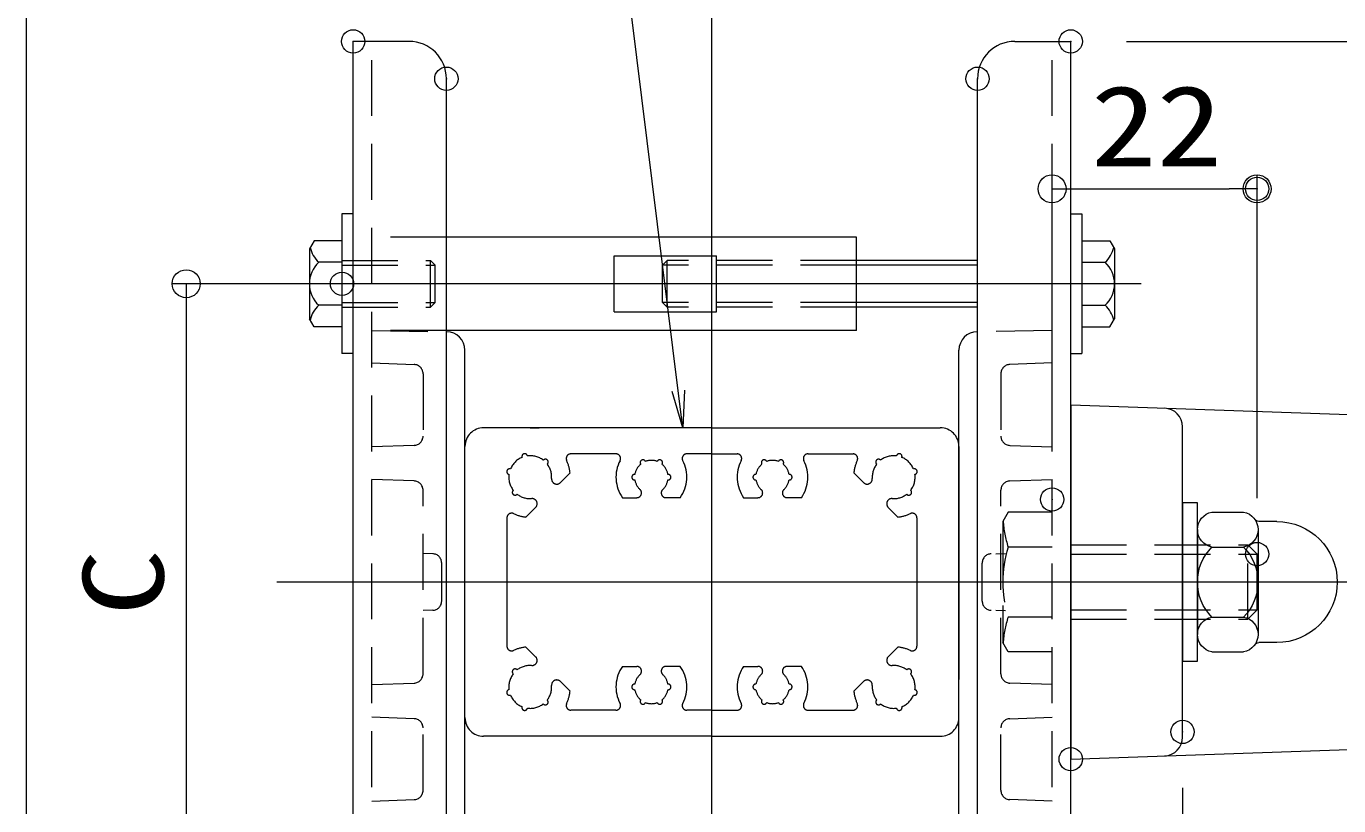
# Model space of a CAD drawing. Units: millimetres, scale not verified. Extents: x -800 to 819, y -554 to 554.
# Drawn here: x -800 to -659.2, y -194.8 to -111.2 of the extents above; entities that cross this region are included whole.
import ezdxf
from ezdxf.enums import TextEntityAlignment as Align

# ---------------------------------------------------------------- set-up
doc = ezdxf.new("R2010")
doc.units = ezdxf.units.MM
doc.header["$LTSCALE"] = 5
doc.header["$PDMODE"] = 32
doc.header["$PDSIZE"] = 2.5
doc.linetypes.add('DASHED1', pattern=[1.8, 1.2, -0.6])
doc.linetypes.add('DOUBLE_CHAIN1', pattern=[8.8, 5, -1, 0.6, -0.6, 0.6, -1])
for name, color, linetype, lineweight in [('0-0_zumenwaku', 6, 'Continuous', 9), ('0-2_sunpou', 1, 'Continuous', 9), ('0-3_0', 5, 'DASHED1', 9), ('0-6_06仕上投影', 4, 'Continuous', 9), ('0-7_center', 5, 'Continuous', 9), ('0-8_ﾚｲﾔ2', 3, 'Continuous', 9), ('0-9_レイヤー_1', 5, 'Continuous', 9), ('0-B_MAZ_M', 6, 'DOUBLE_CHAIN1', 9), ('0-D_DEFPOINTS', 7, 'Continuous', 9), ('0-E_YEL_SSD', 2, 'DOUBLE_CHAIN1', 9)]:
    doc.layers.add(name, color=color, linetype=linetype, lineweight=lineweight)
doc.styles.add('ＭＳ ゴシック', font='')
doc.styles.get('ＭＳ ゴシック').set_extended_font_data('MS Gothic')

# ---------------------------------------------------------------- blocks, each defined once
blk = doc.blocks.new('KﾐM8側')
at = {"layer": '0-3_0', "color": 7, "linetype": 'Continuous'}
blk.add_lwpolyline([(0, 42.5), (-8, 42.5), (-8, -42.5), (0, -42.5)], close=True, dxfattribs=at)
blk = doc.blocks.new('K袋ﾅｯﾄM8')
at = {"layer": '0-3_0', "color": 7, "linetype": 'Continuous'}
for p, q in [((-7.79, 37.5), (-24.71, 37.5)), ((-42.5, 32.5), (-32.85, 32.5)), ((-32.5, 28.15), (-32.5, -28.15)), ((0, 28.15), (0, -28.15)), ((-7.79, 18.76), (-24.71, 18.76)), ((-7.79, -18.76), (-24.71, -18.76)), ((-42.5, -32.5), (-32.85, -32.5)), ((-7.79, -37.5), (-24.71, -37.5))]:
    blk.add_line(p, q, dxfattribs=at)
for centre, radius, start, end in [((-22.97, 28.13), 9.53, 100.52945, 259.47055), ((-9.53, 28.13), 9.53, 280.52945, 79.47055), ((-42.5, 0), 32.5, 90, 270), ((-32.85, 35), 2.5, 270, 325.18129), ((-6, 0), 26.5, 134.92181, 225.07819), ((-26.5, 0), 26.5, 314.92181, 45.07819), ((-22.97, -28.13), 9.53, 100.52945, 259.47055), ((-9.53, -28.13), 9.53, 280.52945, 79.47055), ((-32.85, -35), 2.5, 34.81871, 90)]:
    blk.add_arc(centre, radius, start, end, dxfattribs=at)
blk = doc.blocks.new('_ORIGIN')
at = {"layer": '0-3_0', "color": 1, "linetype": 'Continuous'}
blk.add_line((0, 0), (-5, 0), dxfattribs=at)
blk.add_circle((0, 0), 2.5, dxfattribs=at)
blk = doc.blocks.new('MLeader44')
at = {"layer": '0-2_sunpou'}
blk.add_line((-743.513, -56.28), (-795.073, -56.28), dxfattribs=at)
at = {"layer": '0-2_sunpou', "color": 7}
blk.add_line((-729.547, -154.296), (-730.04, -150.327), dxfattribs=at)
at = {"layer": '0-2_sunpou'}
blk.add_lwpolyline([(-730.04, -150.327), (-741.713, -56.28), (-743.513, -56.28)], dxfattribs=at)
at = {"layer": '0-2_sunpou', "color": 7}
blk.add_lwpolyline([(-729.378, -150.245), (-729.547, -154.296), (-730.701, -150.409)], dxfattribs=at)
at = {"layer": '0-2_sunpou', "color": 2, "style": 'ＭＳ ゴシック', "width": 0.75}
blk.add_text('支柱（別途）', height=9.604, dxfattribs=at).set_placement((-795.073, -56.131), align=Align.BOTTOM_LEFT)

msp = doc.modelspace()

# ---------------------------------------------------------------- linework, layer by layer
at = {"layer": '0-0_zumenwaku'}
msp.add_lwpolyline([(-800, -554), (800, -554), (800, 554), (-800, 554)], close=True, dxfattribs=at)
at = {"layer": '0-2_sunpou'}
for p, q in [((-681.919, -112.846), (-559.044, -112.846)), ((-681.919, -112.846), (-574.895, -112.846)), ((-689.919, -155.985), (-689.919, -127.166)), ((-667.919, -161.846), (-667.919, -127.166)), ((-686.919, -128.666), (-670.919, -128.666)), ((-772.119, -138.846), (-784.337, -138.846)), ((-782.837, -141.846), (-782.837, -199.846)), ((-675.919, -192.927), (-675.919, -219.274))]:
    msp.add_line(p, q, dxfattribs=at)
at = {"layer": '0-3_0'}
for p, q in [((-762.919, -228.846), (-762.919, -112.846)), ((-689.919, -228.846), (-689.919, -112.846)), ((-754.919, -133.846), (-762.919, -133.846)), ((-766.119, -136.346), (-756.619, -136.346)), ((-710.919, -136.346), (-731.219, -136.346)), ((-766.119, -136.846), (-756.119, -136.846)), ((-756.119, -140.846), (-756.119, -136.846)), ((-731.719, -140.846), (-731.719, -136.846)), ((-710.919, -136.846), (-731.719, -136.846)), ((-766.119, -140.846), (-756.119, -140.846)), ((-766.119, -141.346), (-756.619, -141.346)), ((-756.119, -140.846), (-756.619, -141.346)), ((-710.919, -140.846), (-731.719, -140.846)), ((-731.719, -140.846), (-731.219, -141.346)), ((-710.919, -141.346), (-731.219, -141.346)), ((-762.919, -143.846), (-754.884, -143.987)), ((-754.919, -143.846), (-762.919, -143.846)), ((-689.919, -143.846), (-697.954, -143.987)), ((-762.919, -147.346), (-758.384, -147.505)), ((-689.919, -147.346), (-694.454, -147.505)), ((-757.419, -148.504), (-757.419, -155.189)), ((-695.419, -148.504), (-695.419, -155.189)), ((-758.384, -156.188), (-762.919, -156.346)), ((-694.454, -156.188), (-689.919, -156.346)), ((-758.384, -160.005), (-762.919, -159.846)), ((-694.454, -160.005), (-689.919, -159.846)), ((-757.419, -180.689), (-757.419, -161.004)), ((-695.419, -180.689), (-695.419, -161.004)), ((-695.219, -164.346), (-695.219, -177.346)), ((-689.919, -167.094), (-694.638, -167.094)), ((-687.919, -166.846), (-668.919, -166.846)), ((-668.919, -166.846), (-667.919, -167.846)), ((-668.919, -174.846), (-668.919, -166.846)), ((-756.384, -167.813), (-757.419, -167.776)), ((-755.419, -172.881), (-755.419, -168.812)), ((-697.419, -172.881), (-697.419, -168.812)), ((-695.954, -167.813), (-694.919, -167.776)), ((-687.919, -167.846), (-667.919, -167.846)), ((-756.384, -173.88), (-757.419, -173.916)), ((-695.954, -173.88), (-694.919, -173.916)), ((-689.919, -174.599), (-694.638, -174.599)), ((-687.919, -173.846), (-667.919, -173.846)), ((-687.919, -174.846), (-668.919, -174.846)), ((-694.638, -178.352), (-695.219, -177.346)), ((-689.919, -178.352), (-694.638, -178.352)), ((-762.919, -181.846), (-758.384, -181.688)), ((-689.919, -181.846), (-694.454, -181.688)), ((-758.384, -185.505), (-762.919, -185.346)), ((-694.454, -185.505), (-689.919, -185.346)), ((-757.419, -193.189), (-757.419, -186.504)), ((-695.419, -193.189), (-695.419, -186.504)), ((-762.919, -194.346), (-758.384, -194.188)), ((-689.919, -194.346), (-694.454, -194.188))]:
    msp.add_line(p, q, dxfattribs=at)
for points in [[(-756.619, -141.346), (-756.619, -136.346), (-756.119, -136.846)], [(-731.219, -141.346), (-731.219, -136.346), (-731.719, -136.846)], [(-689.919, -163.341), (-694.638, -163.341), (-695.219, -164.346)], [(-668.919, -174.846), (-667.919, -173.846), (-667.919, -167.846)]]:
    msp.add_lwpolyline(points, dxfattribs=at)
for centre, radius, start, end in [((-758.419, -148.504), 1, 0, 88), ((-694.419, -148.504), 1, 92, 180), ((-758.419, -155.189), 1, 272, 0), ((-694.419, -155.189), 1, 180, 268), ((-758.419, -161.004), 1, 0, 88), ((-694.419, -161.004), 1, 92, 180), ((-682.8, -163.341), 12.419, 184.35648, 197.58795), ((-682.8, -170.846), 12.419, 162.41205, 197.58795), ((-756.419, -168.812), 1, 0, 88), ((-696.419, -168.812), 1, 92, 180), ((-756.419, -172.881), 1, 272, 0), ((-696.419, -172.881), 1, 180, 268), ((-682.8, -178.352), 12.419, 162.41205, 175.64352), ((-758.419, -180.689), 1, 272, 0), ((-694.419, -180.689), 1, 180, 268), ((-758.419, -186.504), 1, 0, 88), ((-694.419, -186.504), 1, 92, 180), ((-758.419, -193.189), 1, 272, 0), ((-694.419, -193.189), 1, 180, 268)]:
    msp.add_arc(centre, radius, start, end, dxfattribs=at)
at = {"layer": '0-6_06仕上投影'}
for p, q in [((-764.919, -228.846), (-764.919, -112.846)), ((-758.919, -112.846), (-764.919, -112.846)), ((-693.919, -112.846), (-687.919, -112.846)), ((-687.919, -228.846), (-687.919, -112.846)), ((-754.919, -224.846), (-754.919, -116.846)), ((-697.919, -224.846), (-697.919, -116.846)), ((-710.919, -133.846), (-754.919, -133.846)), ((-710.919, -143.846), (-710.919, -133.846)), ((-736.919, -135.846), (-725.919, -135.846)), ((-736.919, -141.846), (-736.919, -135.846)), ((-725.919, -141.846), (-725.919, -135.846)), ((-736.919, -141.846), (-725.919, -141.846)), ((-710.919, -143.846), (-754.919, -143.846)), ((-752.919, -195.706), (-752.919, -145.986)), ((-699.919, -195.706), (-699.919, -145.986))]:
    msp.add_line(p, q, dxfattribs=at)
for centre, radius, start, end in [((-758.919, -116.846), 4, 0, 90), ((-693.919, -116.846), 4, 90, 180), ((-754.919, -145.986), 2, 0, 89.00001), ((-697.919, -145.986), 2, 90.99999, 180)]:
    msp.add_arc(centre, radius, start, end, dxfattribs=at)
at = {"layer": '0-7_center'}
for p, q in [((-726.419, -238.718), (-726.419, -106.112)), ((-680.372, -138.846), (-772.064, -138.846)), ((-384.914, -170.846), (-773.096, -170.846))]:
    msp.add_line(p, q, dxfattribs=at)
at = {"layer": '0-8_ﾚｲﾔ2'}
for p, q in [((-687.919, -151.846), (-620.814, -154.19)), ((-687.919, -151.846), (-687.919, -189.846)), ((-675.919, -187.671), (-675.919, -154.021)), ((-687.919, -189.846), (-620.814, -187.503))]:
    msp.add_line(p, q, dxfattribs=at)
for centre, start, end in [((-677.919, -154.197), 0, 88), ((-677.919, -187.496), 272, 0)]:
    msp.add_arc(centre, 2, start, end, dxfattribs=at)
at = {"layer": '0-9_レイヤー_1'}
for p, q in [((-766.119, -131.346), (-766.119, -146.346)), ((-764.919, -131.346), (-766.119, -131.346)), ((-687.919, -131.346), (-686.719, -131.346)), ((-686.719, -131.346), (-686.719, -146.346)), ((-769.119, -134.228), (-769.619, -135.094)), ((-769.619, -135.094), (-769.619, -142.599)), ((-766.119, -134.228), (-769.119, -134.228)), ((-683.219, -135.094), (-683.219, -142.599)), ((-766.119, -136.537), (-768.619, -136.537)), ((-697.919, -136.346), (-710.919, -136.346)), ((-686.719, -136.537), (-684.219, -136.537)), ((-697.919, -136.846), (-710.919, -136.846)), ((-766.119, -141.156), (-768.619, -141.156)), ((-697.919, -140.846), (-710.919, -140.846)), ((-697.919, -141.346), (-710.919, -141.346)), ((-686.719, -141.156), (-684.219, -141.156)), ((-769.119, -143.465), (-769.619, -142.599)), ((-766.119, -143.465), (-769.119, -143.465)), ((-764.919, -146.346), (-766.119, -146.346)), ((-687.919, -146.346), (-686.719, -146.346))]:
    msp.add_line(p, q, dxfattribs=at)
for points in [[(-686.719, -134.228), (-683.719, -134.228), (-683.219, -135.094)], [(-686.719, -143.465), (-683.719, -143.465), (-683.219, -142.599)]]:
    msp.add_lwpolyline(points, dxfattribs=at)
for centre, start, end in [((-766.452, -134.228), 193.17355, 226.82645), ((-686.386, -134.228), 313.17355, 346.82645), ((-766.452, -138.846), 133.17355, 226.82645), ((-686.386, -138.846), 313.17355, 46.82645), ((-766.452, -143.465), 133.17355, 166.82645), ((-686.386, -143.465), 13.17355, 46.82645)]:
    msp.add_arc(centre, 3.167, start, end, dxfattribs=at)
at = {"layer": '0-B_MAZ_M'}
for p, q in [((-726.419, -154.296), (-750.919, -154.296)), ((-726.419, -154.296), (-701.919, -154.296)), ((-752.919, -185.396), (-752.919, -156.296)), ((-699.919, -156.296), (-699.919, -185.396)), ((-736.726, -157.096), (-741.556, -157.096)), ((-726.419, -157.096), (-729.112, -157.096)), ((-726.419, -157.096), (-723.726, -157.096)), ((-716.112, -157.096), (-711.282, -157.096)), ((-741.643, -159.139), (-742.682, -160.178)), ((-711.195, -159.139), (-710.156, -160.178)), ((-736.017, -161.796), (-734.481, -161.796)), ((-729.821, -161.796), (-731.357, -161.796)), ((-723.017, -161.796), (-721.481, -161.796)), ((-716.821, -161.796), (-718.357, -161.796)), ((-745.338, -162.833), (-746.376, -163.872)), ((-707.5, -162.833), (-706.462, -163.872)), ((-748.419, -163.96), (-748.419, -177.733)), ((-704.419, -163.96), (-704.419, -177.733)), ((-745.338, -178.859), (-746.376, -177.821)), ((-707.5, -178.859), (-706.462, -177.821)), ((-736.017, -179.896), (-734.481, -179.896)), ((-729.821, -179.896), (-731.357, -179.896)), ((-723.017, -179.896), (-721.481, -179.896)), ((-716.821, -179.896), (-718.357, -179.896)), ((-741.643, -182.554), (-742.682, -181.515)), ((-711.195, -182.554), (-710.156, -181.515)), ((-736.726, -184.596), (-741.556, -184.596)), ((-726.419, -184.596), (-729.112, -184.596)), ((-726.419, -184.596), (-723.726, -184.596)), ((-716.112, -184.596), (-711.282, -184.596)), ((-726.419, -187.396), (-750.919, -187.396)), ((-726.419, -187.396), (-701.919, -187.396))]:
    msp.add_line(p, q, dxfattribs=at)
for centre, radius, start, end in [((-750.919, -156.296), 2, 90, 180), ((-701.919, -156.296), 2, 0, 90), ((-745.919, -159.596), 2.3, 112.47867, 157.52133), ((-746.514, -157.375), 0.3, 11.26066, 198.73934), ((-745.919, -159.596), 2.3, 52.47867, 97.52133), ((-744.293, -157.97), 0.3, 311.26066, 138.73934), ((-741.556, -157.596), 0.5, 90, 204.62432), ((-736.726, -157.596), 0.5, 332.28225, 90), ((-733.819, -158.037), 0.3, 25.21981, 214.78019), ((-732.019, -158.037), 0.3, 325.21981, 154.78019), ((-729.112, -157.596), 0.5, 90, 207.71775), ((-723.726, -157.596), 0.5, 332.28225, 90), ((-720.819, -158.037), 0.3, 25.21981, 214.78019), ((-719.019, -158.037), 0.3, 325.21981, 154.78019), ((-716.112, -157.596), 0.5, 90, 207.71775), ((-711.282, -157.596), 0.5, 335.37568, 90), ((-708.545, -157.97), 0.3, 41.26066, 228.73934), ((-706.919, -159.596), 2.3, 82.47867, 127.52133), ((-706.324, -157.375), 0.3, 341.26066, 168.73934), ((-706.919, -159.596), 2.3, 22.47867, 67.52133), ((-748.141, -159.001), 0.3, 71.26066, 258.73934), ((-745.919, -159.596), 2.3, 356.17084, 37.52133), ((-745.919, -159.596), 4.3, 6.10413, 24.62432), ((-732.919, -159.596), 3.8, 152.28225, 215.37654), ((-732.919, -159.596), 1.8, 129.56038, 170.43962), ((-732.919, -159.596), 1.8, 69.56038, 110.43962), ((-732.919, -159.596), 1.8, 9.56038, 50.43962), ((-732.919, -159.596), 3.8, 324.62346, 27.71775), ((-719.919, -159.596), 3.8, 152.28225, 215.37654), ((-719.919, -159.596), 1.8, 129.56038, 170.43962), ((-719.919, -159.596), 1.8, 69.56038, 110.43962), ((-719.919, -159.596), 1.8, 9.56038, 50.43962), ((-719.919, -159.596), 3.8, 324.62346, 27.71775), ((-706.919, -159.596), 4.3, 155.37568, 173.89587), ((-706.919, -159.596), 2.3, 142.47867, 183.82916), ((-704.697, -159.001), 0.3, 281.26066, 108.73934), ((-745.919, -159.596), 2.3, 172.47867, 217.52133), ((-743.073, -159.787), 0.553, 176.17079, 315), ((-734.719, -159.596), 0.3, 85.21981, 274.78019), ((-732.919, -159.596), 1.8, 189.56038, 227.34766), ((-732.919, -159.596), 1.8, 312.65233, 350.43962), ((-731.119, -159.596), 0.3, 265.21981, 94.78019), ((-721.719, -159.596), 0.3, 85.21981, 274.78019), ((-719.919, -159.596), 1.8, 189.56038, 227.34767), ((-719.919, -159.596), 1.8, 312.65234, 350.43962), ((-718.119, -159.596), 0.3, 265.21981, 94.78019), ((-709.765, -159.787), 0.553, 225, 3.82921), ((-706.919, -159.596), 2.3, 322.47867, 7.52133), ((-747.545, -161.223), 0.3, 131.26066, 318.73934), ((-745.919, -159.596), 2.3, 232.47867, 273.82919), ((-745.728, -162.443), 0.553, 315, 93.82917), ((-734.481, -161.291), 0.505, 270, 47.34766), ((-731.357, -161.291), 0.505, 132.65234, 270), ((-721.481, -161.291), 0.505, 270, 47.34766), ((-718.357, -161.291), 0.505, 132.65234, 270), ((-707.109, -162.443), 0.553, 86.17083, 225), ((-706.919, -159.596), 2.3, 266.17081, 307.52133), ((-705.293, -161.223), 0.3, 221.26066, 48.73934), ((-747.919, -163.96), 0.5, 65.37568, 180), ((-745.919, -159.596), 4.3, 245.37568, 263.89587), ((-706.919, -159.596), 4.3, 276.10413, 294.62432), ((-704.919, -163.96), 0.5, 0, 114.62432), ((-747.919, -177.733), 0.5, 180, 294.62432), ((-745.919, -182.096), 4.3, 96.10413, 114.62432), ((-745.728, -179.25), 0.553, 266.17083, 45), ((-707.109, -179.25), 0.553, 135, 273.82917), ((-706.919, -182.096), 4.3, 65.37568, 83.89587), ((-704.919, -177.733), 0.5, 245.37568, 0), ((-747.545, -180.47), 0.3, 41.26066, 228.73934), ((-745.919, -182.096), 2.3, 86.17081, 127.52133), ((-732.919, -182.096), 3.8, 144.62346, 207.71775), ((-734.481, -180.401), 0.505, 312.65234, 90), ((-731.357, -180.401), 0.505, 90, 227.34766), ((-732.919, -182.096), 3.8, 332.28225, 35.37654), ((-719.919, -182.096), 3.8, 144.62346, 207.71775), ((-721.481, -180.401), 0.505, 312.65234, 90), ((-718.357, -180.401), 0.505, 90, 227.34766), ((-719.919, -182.096), 3.8, 332.28225, 35.37654), ((-706.919, -182.096), 2.3, 52.47867, 93.82919), ((-705.293, -180.47), 0.3, 311.26066, 138.73934), ((-745.919, -182.096), 2.3, 142.47867, 187.52133), ((-743.073, -181.906), 0.553, 45, 183.82921), ((-732.919, -182.096), 1.8, 132.65234, 170.43962), ((-732.919, -182.096), 1.8, 9.56038, 47.34767), ((-719.919, -182.096), 1.8, 132.65233, 170.43962), ((-719.919, -182.096), 1.8, 9.56038, 47.34766), ((-709.765, -181.906), 0.553, 356.17079, 135), ((-706.919, -182.096), 2.3, 352.47867, 37.52133), ((-748.141, -182.692), 0.3, 101.26066, 288.73934), ((-745.919, -182.096), 2.3, 202.47867, 247.52133), ((-745.919, -182.096), 2.3, 322.47867, 3.82916), ((-745.919, -182.096), 4.3, 335.37568, 353.89587), ((-734.719, -182.096), 0.3, 85.21981, 274.78019), ((-732.919, -182.096), 1.8, 189.56038, 230.43962), ((-732.919, -182.096), 1.8, 309.56038, 350.43962), ((-731.119, -182.096), 0.3, 265.21981, 94.78019), ((-721.719, -182.096), 0.3, 85.21981, 274.78019), ((-719.919, -182.096), 1.8, 189.56038, 230.43962), ((-719.919, -182.096), 1.8, 309.56038, 350.43962), ((-718.119, -182.096), 0.3, 265.21981, 94.78019), ((-706.919, -182.096), 4.3, 186.10413, 204.62432), ((-706.919, -182.096), 2.3, 176.17084, 217.52133), ((-706.919, -182.096), 2.3, 292.47867, 337.52133), ((-704.697, -182.692), 0.3, 251.26066, 78.73934), ((-746.514, -184.318), 0.3, 161.26066, 348.73934), ((-745.919, -182.096), 2.3, 262.47867, 307.52133), ((-744.293, -183.723), 0.3, 221.26066, 48.73934), ((-741.556, -184.096), 0.5, 155.37568, 270), ((-736.726, -184.096), 0.5, 270, 27.71775), ((-733.819, -183.655), 0.3, 145.21981, 334.78019), ((-732.919, -182.096), 1.8, 249.56038, 290.43962), ((-732.019, -183.655), 0.3, 205.21981, 34.78019), ((-729.112, -184.096), 0.5, 152.28225, 270), ((-723.726, -184.096), 0.5, 270, 27.71775), ((-720.819, -183.655), 0.3, 145.21981, 334.78019), ((-719.919, -182.096), 1.8, 249.56038, 290.43962), ((-719.019, -183.655), 0.3, 205.21981, 34.78019), ((-716.112, -184.096), 0.5, 152.28225, 270), ((-711.282, -184.096), 0.5, 270, 24.62432), ((-708.545, -183.723), 0.3, 131.26066, 318.73934), ((-706.919, -182.096), 2.3, 232.47867, 277.52133), ((-706.324, -184.318), 0.3, 191.26066, 18.73934), ((-750.919, -185.396), 2, 180, 270), ((-701.919, -185.396), 2, 270, 0)]:
    msp.add_arc(centre, radius, start, end, dxfattribs=at)
at = {"layer": '0-D_DEFPOINTS'}
for p in [(-764.919, -112.846), (-687.919, -112.846), (-754.919, -116.846), (-697.919, -116.846), (-667.919, -128.666), (-766.119, -138.846), (-689.919, -161.985), (-667.919, -167.846), (-675.919, -186.927), (-687.919, -189.846)]:
    msp.add_point(p, dxfattribs=at)
at = {"layer": '0-E_YEL_SSD'}
msp.add_line((-745.919, -154.296), (-744.97, -154.296), dxfattribs=at)

# ---------------------------------------------------------------- block references
at = {"layer": '0-2_sunpou'}
msp.add_blockref('MLeader44', (0, 0), dxfattribs=at)
at = {"layer": '0-2_sunpou', "xscale": 0.6, "yscale": 0.6}
for p, rotation in [((-689.919, -128.666), 180), ((-782.837, -138.846), 90)]:
    msp.add_blockref('_ORIGIN', p, dxfattribs=dict(at, rotation=rotation))
msp.add_blockref('_ORIGIN', (-667.919, -128.666), dxfattribs=at)
at = {"layer": '0-9_レイヤー_1', "yscale": 0.2}
for name, xscale in [('KﾐM8側', 0.2), ('K袋ﾅｯﾄM8', -0.2)]:
    msp.add_blockref(name, (-674.319, -170.846), dxfattribs=dict(at, xscale=xscale))

# ---------------------------------------------------------------- texts
at = {"layer": '0-2_sunpou', "color": 2, "style": 'ＭＳ ゴシック', "width": 1.2}
msp.add_text('22', height=8.651, dxfattribs=at).set_placement((-685.776, -128.831), align=Align.BOTTOM_LEFT)
msp.add_text('C', height=8.651, rotation=90, dxfattribs=at).set_placement((-782.672, -174.446), align=Align.BOTTOM_LEFT)

doc.saveas('drawing.dxf')
